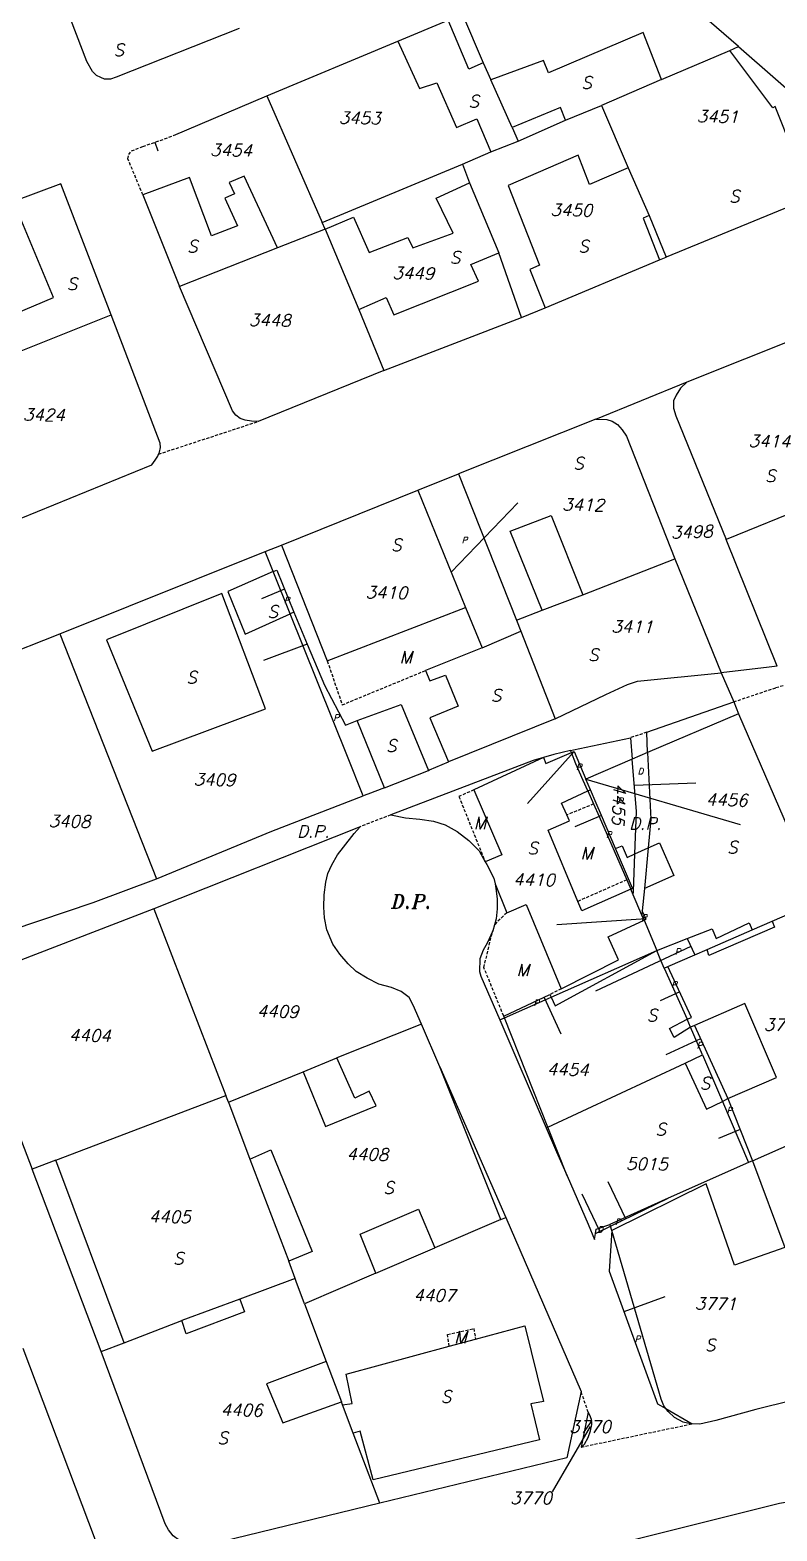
# Model space of a CAD drawing. Extents: x -334462 to -332769, y -29481 to -26664.
# Drawn here: x -333947.3 to -333886.1, y -29046.2 to -28923.2 of the extents above; entities that cross this region are included whole.
import ezdxf
from ezdxf.enums import TextEntityAlignment as Align

# ---------------------------------------------------------------- set-up
doc = ezdxf.new("R2010")
doc.units = 0
doc.header["$MEASUREMENT"] = 0
doc.linetypes.add('HIDDEN', pattern=[0.375, 0.25, -0.125])
for name, color, linetype in [('18', 7, 'CONTINUOUS'), ('20', 7, 'CONTINUOUS'), ('DP$DIVIDING$LINE', 7, 'CONTINUOUS'), ('EASEMENT$BOUNDA$', 7, 'CONTINUOUS'), ('ENC$$ST$$A$$TEXT', 7, 'CONTINUOUS'), ('ENCRO$$AREA$TEXT', 7, 'CONTINUOUS'), ('ENCROACHED$WALL', 7, 'CONTINUOUS'), ('OUTER$FRAME', 7, 'CONTINUOUS'), ('PARCEL$BOUNDARY', 7, 'CONTINUOUS'), ('PARCEL$NUMBER', 7, 'CONTINUOUS'), ('STRUC$$FOOTPRINT', 7, 'CONTINUOUS')]:
    doc.layers.add(name, color=color, linetype=linetype)
doc.styles.add('ITALICT', font='ITALICT', dxfattribs={"height": 0.2})

msp = doc.modelspace()

# ---------------------------------------------------------------- linework, layer by layer
at = {"layer": '18', "color": 1, "linetype": 'Continuous'}
msp.add_line((-333937.04, -28932.44), (-333936.79, -28933.15), dxfattribs=at)
at = {"layer": 'DP$DIVIDING$LINE', "color": 30, "linetype": 'HIDDEN'}
for p, q in [((-333936.73, -28957.99), (-333928.57, -28955.31)), ((-333901.53, -29036.48), (-333902.11, -29034.79)), ((-333902.11, -29039.33), (-333893.02, -29037.43))]:
    msp.add_line(p, q, dxfattribs=at)
at = {"layer": 'DP$DIVIDING$LINE', "color": 2, "linetype": 'HIDDEN'}
for p, q in [((-333896.74, -28980.77), (-333898.06, -28981.22)), ((-333917.71, -28987.55), (-333920.22, -28988.51))]:
    msp.add_line(p, q, dxfattribs=at)
msp.add_lwpolyline([(-333889.61, -28978.28), (-333886.16, -28977.12), (-333885.45, -28976.9)], dxfattribs=at)
at = {"layer": 'EASEMENT$BOUNDA$', "color": 3, "linetype": 'HIDDEN'}
for p, q in [((-333901.09, -28986.65), (-333903.29, -28987.55)), ((-333898.38, -28992.87), (-333902.39, -28994.63)), ((-333908.21, -28995.56), (-333909.22, -28996.54)), ((-333903.75, -29001.79), (-333904.68, -29002.27))]:
    msp.add_line(p, q, dxfattribs=at)
for points in [[(-333922.91, -28974.93), (-333921.69, -28978.53), (-333914.87, -28975.72)], [(-333910.9, -28985.5), (-333912.13, -28986.03), (-333909.97, -28991.4)], [(-333908.46, -29004.02), (-333910.08, -29000.05), (-333909.36, -28997.03)], [(-333912.93, -29031.08), (-333913.06, -29030.12), (-333910.91, -29029.63), (-333910.76, -29030.5)]]:
    msp.add_lwpolyline(points, dxfattribs=at)
at = {"layer": 'ENC$$ST$$A$$TEXT', "color": 1, "linetype": 'Continuous'}
for p, q in [((-333926.41, -28969.06), (-333928.29, -28969.83)), ((-333902.68, -28982.36), (-333906.52, -28986.62)), ((-333901.72, -28984.62), (-333889.08, -28988.34)), ((-333897.75, -28985.12), (-333892.72, -28984.91)), ((-333896.79, -28996.06), (-333904.1, -28996.54)), ((-333893.12, -28998.33), (-333900.94, -29001.99)), ((-333905.14, -29002.49), (-333903.77, -29005.47)), ((-333894.04, -29002.05), (-333895.63, -29002.78)), ((-333892.33, -29005.89), (-333895.18, -29007.19)), ((-333889.08, -29013.33), (-333890.86, -29014.05)), ((-333898.45, -29020.63), (-333899.91, -29017.61)), ((-333900.58, -29021.65), (-333902.04, -29018.62)), ((-333898.6, -29028.23), (-333895.22, -29027))]:
    msp.add_line(p, q, dxfattribs=at)
at = {"layer": 'ENCRO$$AREA$TEXT', "color": 5, "linetype": 'Continuous'}
for p, q in [((-333912.75, -28967.65), (-333907.29, -28961.97)), ((-333924.55, -28973.57), (-333928.15, -28974.9)), ((-333900.45, -28987.6), (-333902.64, -28988.53))]:
    msp.add_line(p, q, dxfattribs=at)
at = {"layer": 'ENCROACHED$WALL', "color": 5, "linetype": 'Continuous'}
for p, q in [((-333911.58, -28970.54), (-333910.22, -28973.85)), ((-333890.64, -28975.9), (-333889.61, -28978.28))]:
    msp.add_line(p, q, dxfattribs=at)
at = {"layer": 'ENCROACHED$WALL', "color": 1, "linetype": 'Continuous'}
for p in [(-333921.43, -28980.19), (-333918.21, -28985.32)]:
    msp.add_line(p, (-333920.47, -28979.82), dxfattribs=at)
at = {"layer": 'ENCROACHED$WALL', "color": 5, "linetype": 'Continuous'}
for points in [[(-333925.64, -28970.94), (-333924.55, -28973.57), (-333923.15, -28976.92), (-333921.43, -28980.19)], [(-333898.05, -28993.62), (-333897.91, -28993.55), (-333899.29, -28990.31)]]:
    msp.add_lwpolyline(points, dxfattribs=at)
at = {"layer": 'OUTER$FRAME', "color": 2, "linetype": 'Continuous'}
msp.add_line((-333901.38, -29037.66), (-333904.5, -29043.01), dxfattribs=at)
at = {"layer": 'PARCEL$BOUNDARY', "color": 7, "linetype": 'Continuous'}
for p, q in [((-333917.13, -28924.15), (-333913, -28922.45)), ((-333911.83, -28921.97), (-333910.14, -28925.92)), ((-333927.86, -28928.65), (-333917.13, -28924.15)), ((-333895.52, -28927.29), (-333889.93, -28924.91)), ((-333889.93, -28924.91), (-333889.21, -28924.6)), ((-333889.21, -28924.6), (-333881.02, -28931.76)), ((-333910.14, -28925.92), (-333909.51, -28927.33)), ((-333907.77, -28931.22), (-333909.51, -28927.33)), ((-333895.52, -28927.29), (-333900.44, -28929.43)), ((-333935.5, -28931.9), (-333927.86, -28928.65)), ((-333927.86, -28928.65), (-333923.32, -28939.02)), ((-333903.39, -28930.64), (-333900.44, -28929.43)), ((-333900.44, -28929.43), (-333898.25, -28934.54)), ((-333907.77, -28931.22), (-333907.27, -28932.34)), ((-333907.27, -28932.34), (-333903.39, -28930.64)), ((-333909.5, -28933.23), (-333907.27, -28932.34)), ((-333911.83, -28934.24), (-333909.5, -28933.23)), ((-333923.32, -28939.02), (-333911.83, -28934.24)), ((-333911.83, -28934.24), (-333911.26, -28935.77)), ((-333898.25, -28934.54), (-333896.53, -28938.44)), ((-333911.26, -28935.77), (-333908.85, -28941.51)), ((-333879.8, -28935.55), (-333895.15, -28941.85)), ((-333938.02, -28936.76), (-333935.01, -28944.26)), ((-333896.53, -28938.44), (-333895.15, -28941.85)), ((-333923.09, -28939.57), (-333927, -28941.08)), ((-333923.09, -28939.57), (-333923.32, -28939.02)), ((-333923.09, -28939.57), (-333920.32, -28946.14)), ((-333927, -28941.08), (-333935.01, -28944.26)), ((-333906.99, -28946.79), (-333908.85, -28941.51)), ((-333905.05, -28946.01), (-333895.68, -28942.07)), ((-333895.68, -28942.07), (-333895.15, -28941.85)), ((-333920.32, -28946.14), (-333918.29, -28951.13)), ((-333906.99, -28946.79), (-333905.05, -28946.01)), ((-333949.49, -28950.13), (-333940.63, -28946.57)), ((-333918.29, -28951.13), (-333906.99, -28946.79)), ((-333893.43, -28952.08), (-333883.98, -28948.3)), ((-333918.29, -28951.13), (-333928.57, -28955.31)), ((-333900.91, -28955.12), (-333893.43, -28952.08)), ((-333900.91, -28955.12), (-333912.16, -28959.6)), ((-333915.49, -28960.95), (-333912.16, -28959.6)), ((-333912.16, -28959.6), (-333907.4, -28971.6)), ((-333926.67, -28965.45), (-333915.49, -28960.95)), ((-333879.22, -28960.5), (-333890.23, -28964.99)), ((-333944.83, -28972.7), (-333928, -28965.96)), ((-333928, -28965.96), (-333926.67, -28965.45)), ((-333927.34, -28967.61), (-333928, -28965.96)), ((-333886.04, -28975.37), (-333890.23, -28964.99)), ((-333901.98, -28969.51), (-333894.44, -28966.56)), ((-333894.44, -28966.56), (-333890.64, -28975.9)), ((-333925.95, -28971.06), (-333927.34, -28967.61)), ((-333905.3, -28970.78), (-333901.98, -28969.51)), ((-333907.4, -28971.6), (-333905.3, -28970.78)), ((-333907.4, -28971.6), (-333907.05, -28972.49)), ((-333961.58, -28979.37), (-333944.83, -28972.7)), ((-333944.83, -28972.7), (-333936.9, -28992.78)), ((-333907.05, -28972.49), (-333904.24, -28979.68)), ((-333896.74, -28980.77), (-333889.61, -28978.28)), ((-333889.61, -28978.28), (-333889.22, -28979.27)), ((-333889.22, -28979.27), (-333882.6, -28994.58)), ((-333904.24, -28979.68), (-333912.97, -28983.2)), ((-333896.68, -28982.42), (-333896.74, -28980.77)), ((-333898.06, -28981.22), (-333897.94, -28982.99)), ((-333919.97, -28985.99), (-333921.26, -28982.76)), ((-333902.91, -28982.44), (-333902.98, -28982.26)), ((-333918.21, -28985.32), (-333914.61, -28983.9)), ((-333901.56, -28985.58), (-333901.09, -28986.65)), ((-333920.22, -28988.51), (-333937.11, -28995.23)), ((-333896.63, -28990.24), (-333896.93, -28993.56)), ((-333898.38, -28992.87), (-333898.05, -28993.62)), ((-333897.84, -28994.09), (-333898.05, -28993.62)), ((-333897.13, -28995.76), (-333897.84, -28994.09)), ((-333896.93, -28993.56), (-333897.1, -28995.4)), ((-333937.11, -28995.23), (-333952.91, -29001.33)), ((-333937.11, -28995.23), (-333931.22, -29010.52)), ((-333886.47, -28996.26), (-333882.6, -28994.58)), ((-333909.22, -28996.54), (-333909.36, -28997.03)), ((-333896.96, -28996.16), (-333897.13, -28995.76)), ((-333896.96, -28996.16), (-333895.92, -28998.64)), ((-333888.09, -28996.96), (-333886.47, -28996.26)), ((-333891.79, -28998.56), (-333888.09, -28996.96)), ((-333904.58, -29002.48), (-333895.92, -28998.64)), ((-333895, -28999.95), (-333892.8, -28999)), ((-333892.8, -28999), (-333891.79, -28998.56)), ((-333895.3, -29000.09), (-333895, -28999.95)), ((-333895.3, -29000.09), (-333893.42, -29004.29)), ((-333952.91, -29001.33), (-333947.1, -29016.56)), ((-333908.77, -29004.33), (-333908.4, -29004.17)), ((-333915.2, -29004.7), (-333922.12, -29007.44)), ((-333913.7, -29008.18), (-333915.2, -29004.7)), ((-333908.77, -29004.33), (-333904.98, -29013.19)), ((-333893.15, -29004.94), (-333893.42, -29004.29)), ((-333892.18, -29007.21), (-333893.15, -29004.94)), ((-333924.88, -29008.58), (-333922.12, -29007.44)), ((-333893.59, -29007.87), (-333892.18, -29007.21)), ((-333892.18, -29007.21), (-333890.54, -29011.02)), ((-333931, -29011.09), (-333924.88, -29008.58)), ((-333913.7, -29008.18), (-333908.28, -29020.53)), ((-333904.84, -29013.13), (-333893.59, -29007.87)), ((-333945.15, -29015.82), (-333931.22, -29010.52)), ((-333931, -29011.09), (-333931.22, -29010.52)), ((-333931, -29011.09), (-333929.25, -29015.75)), ((-333890.54, -29011.02), (-333888.4, -29016.01)), ((-333904.98, -29013.19), (-333904.84, -29013.13)), ((-333888.06, -29015.87), (-333881.48, -29012.96)), ((-333945.15, -29015.82), (-333947.1, -29016.56)), ((-333929.25, -29015.75), (-333926.07, -29024.09)), ((-333888.4, -29016.01), (-333894.97, -29018.95)), ((-333888.06, -29015.87), (-333888.4, -29016.01)), ((-333888.06, -29015.87), (-333885.43, -29022.99)), ((-333941.45, -29031.51), (-333947.1, -29016.56)), ((-333894.97, -29018.95), (-333899.76, -29021.09)), ((-333908.68, -29020.7), (-333914.1, -29023.02)), ((-333908.68, -29020.7), (-333908.28, -29020.53)), ((-333908.28, -29020.53), (-333902.11, -29034.79)), ((-333899.72, -29021.24), (-333899.76, -29021.09)), ((-333899.61, -29021.58), (-333899.72, -29021.24)), ((-333918.92, -29025.09), (-333914.1, -29023.02)), ((-333925.54, -29025.53), (-333926.07, -29024.09)), ((-333925.54, -29025.53), (-333930.08, -29027.21)), ((-333918.92, -29025.09), (-333924.77, -29027.6)), ((-333930.08, -29027.21), (-333934.83, -29028.97)), ((-333924.77, -29027.6), (-333923, -29032.33)), ((-333939.55, -29030.78), (-333934.83, -29028.97)), ((-333941.45, -29031.51), (-333939.55, -29030.78)), ((-333923, -29032.33), (-333921.75, -29035.63)), ((-333921.66, -29035.88), (-333921.75, -29035.63)), ((-333920.78, -29038.19), (-333921.66, -29035.88)), ((-333901.53, -29036.48), (-333902.11, -29039.33)), ((-333918.61, -29043.93), (-333920.78, -29038.19)), ((-333918.61, -29043.93), (-333932.72, -29047.38))]:
    msp.add_line(p, q, dxfattribs=at)
for points in [[(-333889.21, -28924.6), (-333897.22, -28917.66), (-333898.16, -28917.22), (-333898.65, -28917.05), (-333899.19, -28917), (-333899.75, -28917.02), (-333900.35, -28917.11), (-333911.83, -28921.97)], [(-333930.12, -28923.11), (-333940.21, -28927.11), (-333940.67, -28927.26), (-333941.15, -28927.26), (-333941.46, -28927.14), (-333941.81, -28926.98), (-333942.15, -28926.63), (-333942.6, -28925.83), (-333945.16, -28919.15)], [(-333940.63, -28946.57), (-333944.74, -28935.85), (-333948.63, -28937.28)], [(-333928.57, -28955.31), (-333929.12, -28955.29), (-333929.63, -28955.21), (-333930.05, -28955.06), (-333930.39, -28954.79), (-333930.67, -28954.45), (-333935.01, -28944.26)], [(-333936.73, -28957.99), (-333936.66, -28957.83), (-333936.58, -28957.44), (-333936.61, -28957.1), (-333940.63, -28946.57)], [(-333893.43, -28952.08), (-333893.98, -28952.58), (-333894.34, -28953.16), (-333894.54, -28953.63), (-333894.54, -28954.22), (-333894.36, -28954.84), (-333890.23, -28964.99)], [(-333900.91, -28955.12), (-333900.02, -28955.15), (-333899.57, -28955.29), (-333899.14, -28955.55), (-333898.74, -28956.01), (-333898.41, -28956.51), (-333894.44, -28966.56)], [(-333950.69, -28964.32), (-333937.28, -28958.87), (-333937, -28958.49), (-333936.8, -28958.15), (-333936.73, -28957.99)], [(-333921.26, -28982.76), (-333924.89, -28973.71), (-333925.95, -28971.06)], [(-333886.04, -28975.37), (-333886.71, -28975.45), (-333890.64, -28975.9)], [(-333904.24, -28979.68), (-333900.1, -28977.67), (-333898.32, -28976.85), (-333897.5, -28976.58), (-333890.64, -28975.9)], [(-333902.98, -28982.26), (-333902.74, -28982.21), (-333898.06, -28981.22)], [(-333905.21, -28982.83), (-333906.04, -28983.1), (-333917.71, -28987.55)], [(-333914.61, -28983.9), (-333914.53, -28983.86), (-333912.97, -28983.2)], [(-333902.98, -28982.26), (-333904.35, -28982.6), (-333905.21, -28982.83)], [(-333901.56, -28985.58), (-333901.94, -28984.72), (-333902.54, -28983.35), (-333902.91, -28982.44)], [(-333897.71, -28990.74), (-333897.57, -28987.26), (-333897.94, -28982.99)], [(-333896.68, -28982.42), (-333896.41, -28987.9), (-333896.63, -28990.24)], [(-333918.21, -28985.32), (-333919.6, -28985.84), (-333919.97, -28985.99)], [(-333936.9, -28992.78), (-333927.46, -28988.87), (-333919.97, -28985.99)], [(-333901.09, -28986.65), (-333900.64, -28987.68), (-333898.38, -28992.87)], [(-333917.71, -28987.55), (-333916.49, -28987.78), (-333915.33, -28987.88), (-333914.2, -28988.07), (-333913.24, -28988.37), (-333912.27, -28988.91), (-333911.32, -28989.63), (-333910.46, -28990.49), (-333909.97, -28991.4)], [(-333915.2, -29004.7), (-333915.87, -29003.12), (-333916.19, -29002.5), (-333916.87, -29002.01), (-333917.64, -29001.69), (-333918.68, -29001.41), (-333919.63, -29000.93), (-333920.54, -29000.37), (-333921.21, -28999.74), (-333921.89, -28998.96), (-333922.47, -28998.14), (-333922.96, -28996.95), (-333923.15, -28995.99), (-333923.19, -28995.1), (-333923.18, -28994.08), (-333923.04, -28993.05), (-333922.86, -28992.35), (-333922.53, -28991.63), (-333922.07, -28990.82), (-333921.57, -28990.18), (-333920.7, -28989.08), (-333920.22, -28988.51)], [(-333909.97, -28991.4), (-333909.85, -28991.6), (-333909.27, -28992.73), (-333909.17, -28993.2)], [(-333897.84, -28994.09), (-333897.83, -28993.82), (-333897.71, -28990.74)], [(-333950.93, -28997.7), (-333942.09, -28994.71), (-333936.9, -28992.78)], [(-333909.17, -28993.2), (-333909.1, -28993.56), (-333909, -28994.43), (-333909, -28995.25), (-333909.07, -28996.06), (-333909.22, -28996.54)], [(-333897.1, -28995.4), (-333897.11, -28995.51), (-333897.13, -28995.76)], [(-333909.36, -28997.03), (-333909.81, -28998.04), (-333910.13, -28998.63), (-333910.42, -28999.34), (-333910.44, -29000.38), (-333910.34, -29000.76), (-333908.77, -29004.33)], [(-333895.3, -29000.09), (-333895.63, -28999.34), (-333895.92, -28998.64)], [(-333908.4, -29004.17), (-333905.07, -29002.69), (-333904.58, -29002.48)], [(-333904.98, -29013.19), (-333904.12, -29015.14), (-333903.26, -29017.12)], [(-333903.26, -29017.12), (-333901.54, -29021.06), (-333901.02, -29022.34), (-333900.94, -29021.83)], [(-333900.94, -29021.83), (-333900.89, -29021.49), (-333899.76, -29021.09)], [(-333895.17, -29036.18), (-333895.34, -29035.96), (-333895.55, -29035.42), (-333899.61, -29021.58)], [(-333924.77, -29027.6), (-333925.45, -29025.77), (-333925.54, -29025.53)], [(-333947.86, -29031.22), (-333941.92, -29046.94), (-333941.89, -29047.6), (-333942.04, -29048.22), (-333942.32, -29048.8), (-333942.61, -29049.31), (-333943.01, -29049.75), (-333943.45, -29050.03), (-333944.36, -29050.43)], [(-333932.72, -29047.38), (-333933.7, -29047.42), (-333934.43, -29047.3), (-333935.03, -29047), (-333935.55, -29046.6), (-333935.92, -29046.12), (-333936.19, -29045.62), (-333941.45, -29031.51)], [(-333902.11, -29034.79), (-333903.28, -29040.21), (-333918.61, -29043.93)], [(-333881.13, -29034.65), (-333881.86, -29034.79), (-333887.79, -29036.25), (-333891.07, -29037.15), (-333892.38, -29037.46), (-333893.02, -29037.43)], [(-333902.11, -29039.33), (-333901.99, -29039.27), (-333901.83, -29039.09), (-333901.54, -29038.55), (-333901.35, -29038), (-333901.25, -29037.48), (-333901.27, -29037.07), (-333901.39, -29036.71), (-333901.53, -29036.48)], [(-333893.02, -29037.43), (-333893.14, -29037.43), (-333893.75, -29037.3), (-333894.47, -29036.92), (-333894.98, -29036.42), (-333895.17, -29036.18)], [(-333903.88, -29048.44), (-333885.87, -29043.93), (-333884.09, -29043.63)]]:
    msp.add_lwpolyline(points, dxfattribs=at)
at = {"layer": 'PARCEL$BOUNDARY', "color": 2, "linetype": 'HIDDEN'}
msp.add_lwpolyline([(-333938.02, -28936.76), (-333939.24, -28933.81), (-333939.18, -28933.45), (-333938.95, -28933.15), (-333938.01, -28932.78), (-333935.5, -28931.9)], dxfattribs=at)
at = {"layer": 'STRUC$$FOOTPRINT', "color": 1, "linetype": 'Continuous'}
for p, q in [((-333915.49, -28960.95), (-333911.58, -28970.54)), ((-333926.67, -28965.45), (-333922.91, -28974.93)), ((-333925.64, -28970.94), (-333925.95, -28971.06)), ((-333922.91, -28974.93), (-333911.58, -28970.54)), ((-333910.22, -28973.85), (-333907.05, -28972.49)), ((-333910.22, -28973.85), (-333914.87, -28975.72)), ((-333937.25, -28982.31), (-333927.96, -28978.85)), ((-333889.22, -28979.27), (-333896.68, -28982.42)), ((-333905.21, -28982.83), (-333910.9, -28985.5)), ((-333897.94, -28982.99), (-333901.72, -28984.62)), ((-333896.68, -28982.42), (-333897.94, -28982.99)), ((-333901.34, -28985.49), (-333901.72, -28984.62)), ((-333901.56, -28985.58), (-333901.34, -28985.49)), ((-333897.71, -28990.74), (-333896.63, -28990.24)), ((-333909.17, -28993.2), (-333908.21, -28995.56)), ((-333895.92, -28998.64), (-333893.43, -28997.67)), ((-333893.43, -28997.67), (-333892.8, -28999)), ((-333908.46, -29004.02), (-333904.68, -29002.27)), ((-333904.68, -29002.27), (-333904.58, -29002.48)), ((-333908.4, -29004.17), (-333908.46, -29004.02)), ((-333904.84, -29013.13), (-333908.4, -29004.17)), ((-333892.83, -29004.8), (-333893.15, -29004.94)), ((-333892.83, -29004.8), (-333890.1, -29010.79)), ((-333908.68, -29020.7), (-333913.7, -29008.18)), ((-333890.54, -29011.02), (-333890.1, -29010.79)), ((-333890.1, -29010.79), (-333888.06, -29015.87)), ((-333903.26, -29017.12), (-333904.84, -29013.13)), ((-333939.55, -29030.78), (-333945.15, -29015.82)), ((-333899.72, -29021.24), (-333894.97, -29018.95)), ((-333900.94, -29021.83), (-333899.72, -29021.24)), ((-333912.93, -29031.08), (-333910.76, -29030.5)), ((-333895.17, -29036.18), (-333893.02, -29037.43))]:
    msp.add_line(p, q, dxfattribs=at)
for points in [[(-333910.14, -28925.92), (-333911.31, -28926.45), (-333913, -28922.45)], [(-333917.13, -28924.15), (-333915.36, -28928.03), (-333913.94, -28927.58), (-333912.32, -28931.23), (-333910.67, -28930.51), (-333909.5, -28933.23)], [(-333895.52, -28927.29), (-333897.02, -28923.44), (-333904.79, -28926.76), (-333905.21, -28925.74), (-333909.51, -28927.33)], [(-333881.02, -28931.76), (-333884.72, -28933.29), (-333886.22, -28929.51), (-333886.42, -28929.63), (-333889.93, -28924.91)], [(-333903.39, -28930.64), (-333903.81, -28929.59), (-333907.77, -28931.22)], [(-333898.25, -28934.54), (-333901.43, -28935.91), (-333902.36, -28933.49), (-333908.08, -28935.99), (-333905.53, -28942.51), (-333906.33, -28942.87), (-333905.05, -28946.01)], [(-333927, -28941.08), (-333929.71, -28935.22), (-333930.94, -28935.73), (-333930.52, -28936.67), (-333931.31, -28937.03), (-333930.28, -28939.3), (-333932.39, -28940.1), (-333934.21, -28935.34), (-333938.02, -28936.76)], [(-333923.09, -28939.57), (-333920.77, -28938.58), (-333919.49, -28941.47), (-333916.3, -28940.23), (-333915.89, -28941.08), (-333912.61, -28939.89), (-333913.99, -28937.02), (-333911.26, -28935.77)], [(-333949.49, -28950.13), (-333950.2, -28948.21), (-333948.23, -28947.41), (-333948.57, -28946.51), (-333945.34, -28945.17), (-333948.63, -28937.28)], [(-333896.53, -28938.44), (-333897.04, -28938.65), (-333895.68, -28942.07)], [(-333920.32, -28946.14), (-333918.1, -28945.15), (-333917.45, -28946.59), (-333910.51, -28943.82), (-333911.14, -28942.45), (-333908.85, -28941.51)], [(-333905.3, -28970.78), (-333907.92, -28964.3), (-333904.57, -28963.01), (-333901.98, -28969.51)], [(-333927.34, -28967.61), (-333931.05, -28969.23), (-333929.65, -28972.75), (-333925.95, -28971.06)], [(-333927.34, -28967.61), (-333927.04, -28967.49), (-333925.64, -28970.94)], [(-333927.96, -28978.85), (-333931.54, -28969.41), (-333940.99, -28973.19), (-333937.25, -28982.31)], [(-333914.87, -28975.72), (-333914.52, -28976.56), (-333913.22, -28976.1), (-333912.19, -28978.65), (-333914.5, -28979.58), (-333912.97, -28983.2)], [(-333920.47, -28979.82), (-333916.85, -28978.5), (-333914.61, -28983.9)], [(-333905.21, -28982.83), (-333905.01, -28983.34), (-333902.91, -28982.44)], [(-333902.91, -28982.44), (-333902.68, -28982.36), (-333901.72, -28984.62)], [(-333910.9, -28985.5), (-333908.6, -28990.82), (-333909.97, -28991.4)], [(-333903.29, -28987.55), (-333903.72, -28986.57), (-333901.56, -28985.58)], [(-333899.29, -28990.31), (-333900.45, -28987.6), (-333900.89, -28986.57), (-333901.34, -28985.49)], [(-333902.39, -28994.63), (-333904.82, -28988.79), (-333903.07, -28988.04), (-333903.29, -28987.55)], [(-333899.29, -28990.31), (-333898.76, -28990.07), (-333898.35, -28991.04), (-333897.71, -28990.74)], [(-333896.63, -28990.24), (-333895.68, -28989.83), (-333894.52, -28992.5), (-333896.93, -28993.56)], [(-333898.05, -28993.62), (-333902.06, -28995.41), (-333902.39, -28994.63)], [(-333908.21, -28995.56), (-333906.63, -28994.88), (-333903.75, -29001.79)], [(-333896.96, -28996.16), (-333896.79, -28996.06), (-333897.1, -28995.4)], [(-333903.75, -29001.79), (-333899.04, -28999.43), (-333899.91, -28997.53), (-333896.96, -28996.16)], [(-333893.43, -28997.67), (-333891.38, -28996.87), (-333891.05, -28997.66), (-333888.34, -28996.39), (-333888.09, -28996.96)], [(-333886.47, -28996.26), (-333886.26, -28996.75), (-333891.64, -28999.05), (-333891.79, -28998.56)], [(-333904.58, -29002.48), (-333904.25, -29003.18), (-333895.92, -28998.64)], [(-333893.42, -29004.29), (-333893.07, -29004.14), (-333895, -28999.95)], [(-333890.1, -29010.79), (-333886.1, -29009.05), (-333888.69, -29003), (-333892.83, -29004.8)], [(-333893.15, -29004.94), (-333894.5, -29005.78), (-333894.88, -29005.04), (-333893.42, -29004.29)], [(-333924.88, -29008.58), (-333923.05, -29013.06), (-333918.9, -29011.37), (-333919.48, -29010.19), (-333920.65, -29010.74), (-333922.12, -29007.44)], [(-333893.59, -29007.87), (-333891.84, -29011.64), (-333890.54, -29011.02)], [(-333929.25, -29015.75), (-333927.54, -29014.99), (-333924.14, -29023.31), (-333926.07, -29024.09)], [(-333885.43, -29022.99), (-333889.54, -29024.43), (-333891.86, -29017.76), (-333899.61, -29021.58)], [(-333918.92, -29025.09), (-333920.23, -29021.88), (-333915.45, -29019.83), (-333914.1, -29023.02)], [(-333899.61, -29021.58), (-333899.81, -29024.93), (-333895.85, -29035.78), (-333895.17, -29036.18)], [(-333930.08, -29027.21), (-333929.69, -29028.25), (-333934.46, -29030.06), (-333934.83, -29028.97)], [(-333910.76, -29030.5), (-333906.73, -29029.41), (-333905.21, -29035.61), (-333906.23, -29035.8), (-333905.53, -29038.75), (-333919.16, -29042.02), (-333920.22, -29038.02), (-333920.78, -29038.19)], [(-333921.66, -29035.88), (-333920.88, -29035.76), (-333921.36, -29033.35), (-333912.93, -29031.08)], [(-333923, -29032.33), (-333927.88, -29034.15), (-333926.56, -29037.34), (-333921.75, -29035.63)]]:
    msp.add_lwpolyline(points, dxfattribs=at)

# ---------------------------------------------------------------- texts
at = {"layer": '20', "color": 2, "linetype": 'Continuous', "style": 'ITALICT'}
msp.add_text('3770', height=1, dxfattribs=at).set_placement((-333904.5, -29043.01), align=Align.TOP_RIGHT)
at = {"layer": 'DP$DIVIDING$LINE', "color": 2, "linetype": 'Continuous', "style": 'ITALICT'}
for height, p in [(1, (-333896.86, -28988.25)), (1.15, (-333915.99, -28994.65))]:
    msp.add_text('D.P.', height=height, dxfattribs=at).set_placement(p, align=Align.MIDDLE)
at = {"layer": 'DP$DIVIDING$LINE', "color": 4, "linetype": 'Continuous', "style": 'ITALICT'}
msp.add_text('D.P.', height=1, dxfattribs=at).set_placement((-333924.07, -28988.9), align=Align.MIDDLE)
at = {"layer": 'EASEMENT$BOUNDA$', "color": 3, "linetype": 'Continuous', "style": 'ITALICT'}
for p in [(-333916.48, -28974.64), (-333910.41, -28988.21), (-333901.66, -28990.69), (-333906.91, -29000.26), (-333912.01, -29030.35)]:
    msp.add_text('M', height=1, dxfattribs=at).set_placement(p, align=Align.MIDDLE)
at = {"layer": 'ENC$$ST$$A$$TEXT', "color": 1, "linetype": 'Continuous', "style": 'ITALICT'}
for s, p in [('P', (-333926.22, -28969.95)), ('P', (-333902.29, -28983.61)), ('D', (-333897.24, -28983.97)), ('P', (-333898.9, -28986.39)), ('P', (-333896.96, -28995.94)), ('P', (-333894.2, -28998.74)), ('P', (-333894.49, -29001.44)), ('P', (-333905.78, -29002.94)), ('P', (-333892.4, -29006.42)), ('P', (-333889.96, -29011.75)), ('D', (-333900.55, -29021.5)), ('P', (-333899.1, -29020.89)), ('P', (-333897.49, -29030.48))]:
    msp.add_text(s, height=0.5, dxfattribs=at).set_placement(p, align=Align.MIDDLE)
at = {"layer": 'ENCRO$$AREA$TEXT', "color": 5, "linetype": 'Continuous', "style": 'ITALICT'}
for p in [(-333911.66, -28965.03), (-333922.17, -28979.58), (-333899.85, -28989.16)]:
    msp.add_text('P', height=0.5, dxfattribs=at).set_placement(p, align=Align.MIDDLE)
at = {"layer": 'PARCEL$NUMBER', "color": 7, "linetype": 'Continuous', "style": 'ITALICT'}
for s, p in [('3453', (-333920.26, -28930.45)), ('3451', (-333890.93, -28930.33)), ('3454', (-333930.79, -28933.09)), ('3450', (-333902.91, -28938)), ('3449', (-333915.86, -28943.17)), ('3448', (-333927.62, -28947.02)), ('3424', (-333946.13, -28954.77)), ('3414', (-333886.68, -28956.93)), ('3412', (-333901.95, -28962.14)), ('3410', (-333918.06, -28969.33)), ('3411', (-333897.93, -28972.13)), ('3409', (-333932.15, -28984.66)), ('4456', (-333890.19, -28986.32)), ('3408', (-333944.03, -28988.07)), ('4410', (-333905.97, -28992.86)), ('4409', (-333926.97, -29003.64)), ('4404', (-333942.36, -29005.61)), ('3773', (-333885.43, -29004.75)), ('4454', (-333903.21, -29008.41)), ('4408', (-333919.63, -29015.35)), ('5015', (-333896.73, -29016.14)), ('4405', (-333935.82, -29020.46)), ('4407', (-333914.14, -29026.9)), ('3771', (-333891.09, -29027.59)), ('4406', (-333929.93, -29036.3))]:
    msp.add_text(s, height=1, rotation=358.9678, dxfattribs=at).set_placement(p, align=Align.MIDDLE)
at = {"layer": 'PARCEL$NUMBER', "color": 1, "linetype": 'Continuous', "style": 'ITALICT'}
for s, rotation, p in [('3498', 2.0249, (-333893.05, -28964.36)), ('4455', 267.3234, (-333899, -28986.66))]:
    msp.add_text(s, height=1, rotation=rotation, dxfattribs=at).set_placement(p, align=Align.MIDDLE)
at = {"layer": 'PARCEL$NUMBER', "color": 2, "linetype": 'Continuous', "style": 'ITALICT'}
msp.add_text('3770', height=1, dxfattribs=at).set_placement((-333901.38, -29037.66), align=Align.MIDDLE)
at = {"layer": 'STRUC$$FOOTPRINT', "color": 1, "linetype": 'Continuous', "style": 'ITALICT'}
for p in [(-333939.99, -28924.88), (-333901.67, -28927.56), (-333910.91, -28929.09), (-333889.56, -28936.87), (-333933.97, -28940.97), (-333912.44, -28941.88), (-333901.92, -28940.97), (-333943.83, -28944.04), (-333902.33, -28958.75), (-333886.62, -28959.77), (-333917.25, -28965.43), (-333927.38, -28970.9), (-333901.12, -28974.43), (-333934.03, -28976.28), (-333909.08, -28977.76), (-333917.67, -28981.88), (-333906.09, -28990.27), (-333889.72, -28990.2), (-333896.31, -29003.96), (-333891.96, -29009.53), (-333895.59, -29013.31), (-333917.89, -29018.09), (-333935.11, -29023.88), (-333891.54, -29030.98), (-333913.18, -29035.2), (-333931.48, -29038.59)]:
    msp.add_text('S', height=1, dxfattribs=at).set_placement(p, align=Align.MIDDLE)

doc.saveas('drawing.dxf')
